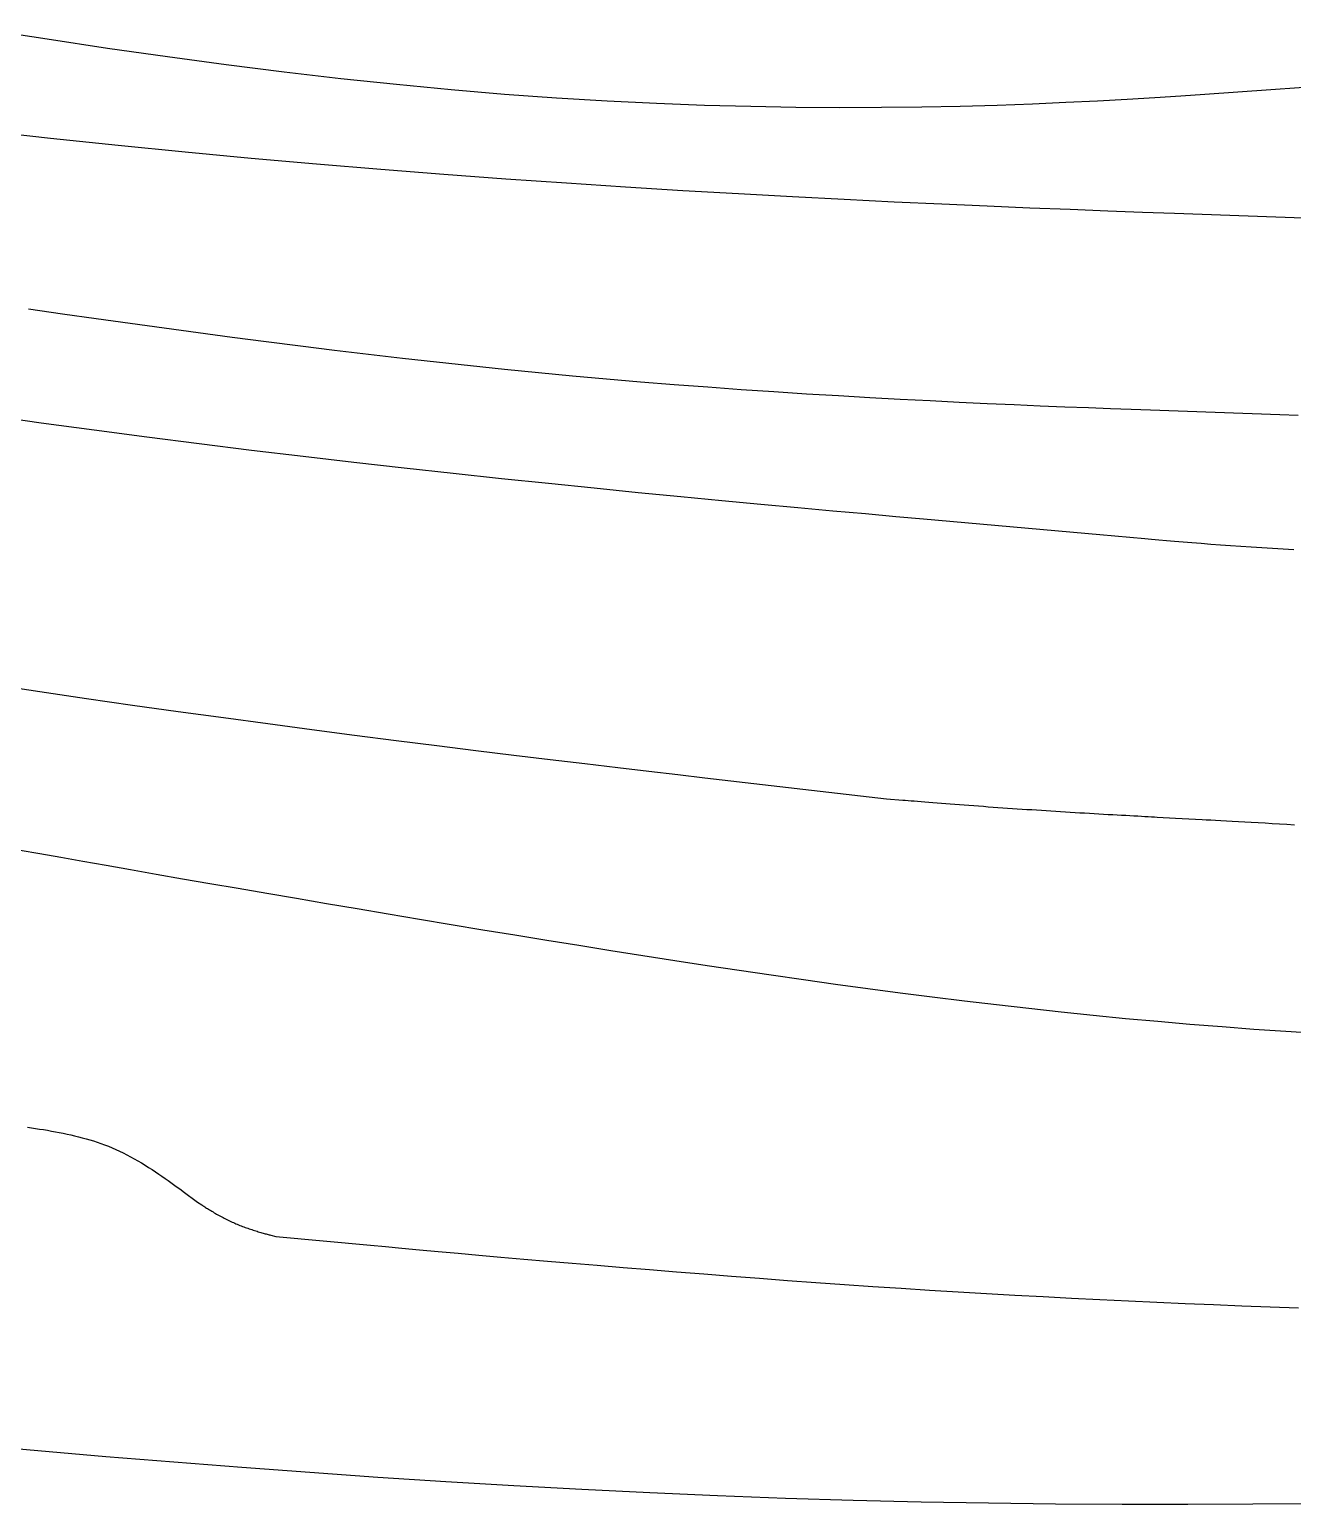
# Model space of a CAD drawing. Header units: millimetres. Extents: x -2745 to -1864, y 90 to 557.
# Drawn here: x -2304.7 to -2095.8, y 90.3 to 334.2 of the extents above; entities that cross this region are included whole.
import ezdxf

# ---------------------------------------------------------------- set-up
doc = ezdxf.new("R2010")
doc.units = ezdxf.units.MM

msp = doc.modelspace()

# ---------------------------------------------------------------- linework, layer by layer
at = {"flags": 128}
for points in [[(-2311.954188, 334.240114), (-2301.798885, 332.669815), (-2291.775074, 331.179788), (-2281.893109, 329.776917), (-2272.163345, 328.468087), (-2262.596137, 327.26018), (-2253.201838, 326.160082), (-2243.990804, 325.174676), (-2234.973389, 324.310847), (-2226.159388, 323.573058), (-2217.556355, 322.956097), (-2209.171285, 322.452331), (-2201.011173, 322.054128), (-2193.083014, 321.753854), (-2185.393802, 321.543878), (-2177.950534, 321.416565), (-2170.760203, 321.364284), (-2163.829805, 321.379403), (-2157.166334, 321.454287), (-2150.776785, 321.581306), (-2144.668153, 321.752826), (-2138.847433, 321.961214), (-2133.32162, 322.198838), (-2128.097709, 322.458065), (-2123.182693, 322.731262), (-2118.58357, 323.010797), (-2114.307333, 323.289037), (-2110.360978, 323.558351), (-2083.826766, 325.423959)], [(-2081.863608, 302.59496), (-2115.362178, 303.812624), (-2120.634915, 304.004898), (-2126.390405, 304.218389), (-2132.608923, 304.456048), (-2139.270741, 304.720828), (-2146.356137, 305.01568), (-2153.845383, 305.343556), (-2161.718754, 305.707408), (-2169.956523, 306.110187), (-2178.538967, 306.554847), (-2187.446359, 307.044338), (-2196.658973, 307.581612), (-2206.157085, 308.169621), (-2215.920968, 308.811317), (-2225.930897, 309.509652), (-2236.167145, 310.267577), (-2246.609988, 311.088045), (-2257.2397, 311.974007), (-2268.036556, 312.928415), (-2278.980828, 313.95422), (-2290.052793, 315.054377), (-2301.233686, 316.230663), (-2312.508583, 317.480183)], [(-2304.861868, 288.05481), (-2299.260941, 287.247898), (-2293.653125, 286.450426), (-2288.03925, 285.663646), (-2282.420145, 284.888812), (-2276.796636, 284.127179), (-2271.169554, 283.379997), (-2265.539726, 282.648522), (-2259.907982, 281.934006), (-2254.275149, 281.237701), (-2248.642057, 280.560862), (-2243.009533, 279.904741), (-2237.378406, 279.270593), (-2231.749506, 278.659669), (-2226.12366, 278.073224), (-2220.501697, 277.512508), (-2214.884445, 276.978779), (-2209.272735, 276.473286), (-2203.66951, 275.996912), (-2198.086199, 275.549044), (-2192.536345, 275.128698), (-2187.033492, 274.73489), (-2181.591182, 274.366634), (-2176.222962, 274.022948), (-2170.942375, 273.702845), (-2165.762964, 273.405344), (-2160.698274, 273.129456), (-2155.761849, 272.874201), (-2150.967231, 272.638591), (-2146.327968, 272.421644), (-2141.8576, 272.222375), (-2137.569675, 272.039798), (-2133.477734, 271.872931), (-2129.595321, 271.720789), (-2125.935981, 271.582386), (-2122.513259, 271.456739), (-2119.340697, 271.342864), (-2097.948576, 270.586284), (-2094.909722, 270.478783)], [(-2095.643132, 248.225279), (-2097.413021, 248.317574), (-2099.178819, 248.417129), (-2100.934755, 248.522956), (-2102.675054, 248.634065), (-2104.393946, 248.749467), (-2106.085657, 248.868174), (-2107.744416, 248.989195), (-2109.36445, 249.111543), (-2110.939986, 249.234227), (-2112.465252, 249.356259), (-2113.934477, 249.47665), (-2115.341887, 249.594409), (-2116.681709, 249.708549), (-2117.948172, 249.81808), (-2119.135504, 249.922014), (-2120.237932, 250.01936), (-2127.679607, 250.680148), (-2156.867004, 253.272065), (-2161.460367, 253.680334), (-2166.469631, 254.127733), (-2171.872888, 254.614512), (-2177.648226, 255.140923), (-2183.773737, 255.707216), (-2190.227511, 256.313644), (-2196.987638, 256.960456), (-2204.032208, 257.647903), (-2211.339312, 258.376237), (-2218.887041, 259.145708), (-2226.653483, 259.956568), (-2234.616732, 260.809068), (-2242.754875, 261.703459), (-2251.046004, 262.639989), (-2259.468209, 263.618913), (-2267.999581, 264.640481), (-2276.618209, 265.704942), (-2285.302185, 266.812549), (-2294.029598, 267.963552), (-2302.77854, 269.158202), (-2311.530781, 270.396396)], [(-2310.716213, 225.927223), (-2302.987122, 224.767538), (-2295.293064, 223.639714), (-2287.653728, 222.544484), (-2280.088804, 221.482585), (-2272.617984, 220.454755), (-2265.260956, 219.46173), (-2258.037409, 218.504244), (-2250.967036, 217.583037), (-2244.069523, 216.698842), (-2237.364563, 215.852397), (-2230.871844, 215.044438), (-2224.611056, 214.275701), (-2218.601891, 213.546923), (-2212.864036, 212.85884), (-2207.417183, 212.212189), (-2202.281021, 211.607704), (-2197.47524, 211.046124), (-2193.019529, 210.528184), (-2162.970207, 207.047092), (-2160.298966, 206.830847), (-2159.878581, 206.796822), (-2159.420141, 206.759746), (-2158.925657, 206.719816), (-2158.397144, 206.677225), (-2157.836612, 206.632169), (-2157.246077, 206.584841), (-2156.62755, 206.535437), (-2155.983044, 206.484149), (-2155.314572, 206.431174), (-2154.624147, 206.376704), (-2153.913782, 206.320935), (-2153.18549, 206.264061), (-2152.441283, 206.206278), (-2151.683174, 206.147778), (-2150.913176, 206.088755), (-2150.133303, 206.029407), (-2149.345565, 205.969925), (-2148.551978, 205.910506), (-2147.754553, 205.851342), (-2146.955303, 205.792629), (-2146.155908, 205.734527), (-2145.356708, 205.67706), (-2144.557713, 205.620219), (-2143.758932, 205.563994), (-2142.96037, 205.508374), (-2142.162038, 205.453351), (-2141.363943, 205.398915), (-2140.566094, 205.345055), (-2139.768498, 205.291763), (-2138.971165, 205.239027), (-2138.174102, 205.18684), (-2137.377317, 205.13519), (-2136.580818, 205.084069), (-2135.784614, 205.033466), (-2134.988714, 204.983371), (-2134.193123, 204.933775), (-2133.397853, 204.884669), (-2132.602911, 204.836042), (-2131.808304, 204.787884), (-2131.014041, 204.740187), (-2130.220455, 204.692956), (-2129.42918, 204.64626), (-2128.642176, 204.600183), (-2127.861399, 204.554812), (-2127.08881, 204.51023), (-2126.326368, 204.466523), (-2125.57603, 204.423776), (-2124.839757, 204.382074), (-2124.119506, 204.341501), (-2123.417235, 204.302142), (-2122.734907, 204.264082), (-2122.074475, 204.227407), (-2121.437903, 204.192202), (-2120.827147, 204.15855), (-2120.244167, 204.126536), (-2119.69092, 204.096248), (-2119.169368, 204.067767), (-2118.681467, 204.041181), (-2118.229176, 204.016573), (-2115.179233, 203.850799), (-2110.803015, 203.612806), (-2110.114339, 203.575346), (-2109.363489, 203.534456), (-2108.553934, 203.490276), (-2107.689146, 203.442947), (-2106.772591, 203.39261), (-2105.807742, 203.339402), (-2104.798065, 203.283467), (-2103.747031, 203.224943), (-2102.658111, 203.163971), (-2101.534772, 203.100691), (-2100.380487, 203.035244), (-2099.198721, 202.967769), (-2097.992946, 202.898406), (-2096.766631, 202.827296), (-2095.523246, 202.75458)], [(-2091.78552, 168.204182), (-2096.972581, 168.543187), (-2102.213631, 168.909984), (-2107.495434, 169.305857), (-2112.804751, 169.732092), (-2118.128345, 170.189972), (-2123.45513, 170.680344), (-2128.782634, 171.202306), (-2134.110536, 171.754519), (-2139.438517, 172.335641), (-2144.766257, 172.944333), (-2150.093437, 173.579254), (-2155.419735, 174.239066), (-2160.744833, 174.922427), (-2166.068411, 175.627998), (-2171.390148, 176.354439), (-2176.709724, 177.10041), (-2182.02682, 177.864571), (-2187.341117, 178.645581), (-2192.652293, 179.442101), (-2197.96003, 180.252792), (-2203.264007, 181.076312), (-2208.563904, 181.911322), (-2213.859403, 182.756482), (-2219.150181, 183.610452), (-2224.43592, 184.471891), (-2229.714219, 185.339247), (-2234.974353, 186.210111), (-2240.203517, 187.081862), (-2245.388904, 187.951878), (-2250.517707, 188.817537), (-2255.577124, 189.676219), (-2260.554345, 190.525301), (-2265.436566, 191.362163), (-2270.210982, 192.184181), (-2274.864786, 192.988735), (-2279.385172, 193.773204), (-2283.759335, 194.534965), (-2287.974468, 195.271397), (-2292.017766, 195.979879), (-2295.876424, 196.65779), (-2299.537635, 197.302507), (-2302.988592, 197.911408), (-2306.216492, 198.481873)], [(-2305.025462, 152.736268), (-2304.367591, 152.639712), (-2303.706509, 152.539691), (-2303.044216, 152.436233), (-2302.382714, 152.329366), (-2301.724003, 152.21912), (-2301.069707, 152.105414), (-2300.419948, 151.987738), (-2299.774467, 151.865473), (-2299.133009, 151.738), (-2298.495315, 151.604699), (-2297.86113, 151.464954), (-2297.230196, 151.318143), (-2296.602256, 151.163649), (-2295.977055, 151.000852), (-2295.354335, 150.829134), (-2294.733838, 150.647876), (-2294.115309, 150.456458), (-2293.498491, 150.254263), (-2292.883126, 150.04067), (-2292.268958, 149.815062), (-2291.65573, 149.57682), (-2291.043185, 149.325324), (-2290.431067, 149.059955), (-2289.819118, 148.780095), (-2289.207082, 148.485125), (-2288.595004, 148.174852), (-2287.984138, 147.850787), (-2287.37604, 147.514865), (-2286.772267, 147.169024), (-2286.174374, 146.8152), (-2285.583919, 146.455329), (-2285.002456, 146.091348), (-2284.431543, 145.725194), (-2283.872736, 145.358803), (-2283.327591, 144.994112), (-2282.797664, 144.633056), (-2282.284511, 144.277573), (-2281.789689, 143.929599), (-2281.314753, 143.59107), (-2280.861261, 143.263924), (-2280.430767, 142.950096), (-2280.024829, 142.651523), (-2279.645003, 142.370142), (-2279.292845, 142.107889), (-2276.917888, 140.333295), (-2276.218834, 139.883669), (-2276.108817, 139.812928), (-2275.988821, 139.735893), (-2275.859353, 139.653011), (-2275.720918, 139.564734), (-2275.574025, 139.471511), (-2275.419178, 139.373791), (-2275.256886, 139.272024), (-2275.087654, 139.16666), (-2274.911989, 139.058147), (-2274.730398, 138.946936), (-2274.543387, 138.833476), (-2274.351464, 138.718217), (-2274.155133, 138.601608), (-2273.954904, 138.484098), (-2273.751281, 138.366138), (-2273.544771, 138.248176), (-2273.335881, 138.130663), (-2273.125119, 138.014047), (-2272.912989, 137.898779), (-2272.7, 137.785308), (-2272.486573, 137.674002), (-2272.272799, 137.564908), (-2272.058682, 137.457988), (-2271.844229, 137.353209), (-2271.629444, 137.250534), (-2271.414333, 137.149928), (-2271.198902, 137.051355), (-2270.983156, 136.95478), (-2270.767101, 136.860167), (-2270.550742, 136.767481), (-2270.334084, 136.676686), (-2270.117134, 136.587747), (-2269.899897, 136.500628), (-2269.682378, 136.415293), (-2269.464583, 136.331708), (-2269.246518, 136.249836), (-2269.028187, 136.169642), (-2268.809596, 136.09109), (-2268.590752, 136.014146), (-2268.371659, 135.938773), (-2268.152416, 135.864953), (-2267.933496, 135.792741), (-2267.715466, 135.722207), (-2267.498892, 135.653423), (-2267.28434, 135.58646), (-2267.072376, 135.52139), (-2266.863566, 135.458283), (-2266.658477, 135.397212), (-2266.457676, 135.338246), (-2266.261728, 135.281459), (-2266.071199, 135.22692), (-2265.886656, 135.174701), (-2265.708666, 135.124874), (-2265.537794, 135.07751), (-2265.374606, 135.032681), (-2265.21967, 134.990456), (-2265.073551, 134.950909), (-2264.936815, 134.914109), (-2264.810029, 134.880129), (-2263.954938, 134.651572), (-2248.282166, 133.214441), (-2245.815667, 132.988361), (-2243.125851, 132.742336), (-2240.224491, 132.477975), (-2237.123364, 132.19689), (-2233.834243, 131.900692), (-2230.368902, 131.590993), (-2226.739116, 131.269402), (-2222.95666, 130.937531), (-2219.033307, 130.59699), (-2214.980832, 130.249392), (-2210.81101, 129.896346), (-2206.535616, 129.539464), (-2202.166422, 129.180357), (-2197.715205, 128.820636), (-2193.193738, 128.461911), (-2188.613795, 128.105794), (-2183.987152, 127.753895), (-2179.325582, 127.407826), (-2174.640861, 127.069198), (-2169.944761, 126.739621), (-2165.247096, 126.420431), (-2160.549826, 126.111855), (-2155.852949, 125.813846), (-2151.156464, 125.526358), (-2146.460369, 125.249341), (-2141.764661, 124.982749), (-2137.06934, 124.726533), (-2132.374403, 124.480647), (-2127.679849, 124.245042), (-2122.985676, 124.019671), (-2118.291882, 123.804487), (-2113.598466, 123.599441), (-2108.905425, 123.404486), (-2104.212758, 123.219575), (-2099.520463, 123.04466), (-2094.828538, 122.879693)], [(-2091.819673, 90.47294), (-2102.386219, 90.386898), (-2113.126141, 90.347434), (-2124.012144, 90.35951), (-2135.016929, 90.42809), (-2146.113199, 90.558139), (-2157.273657, 90.75462), (-2168.471006, 91.022497), (-2179.682305, 91.365344), (-2190.902041, 91.781172), (-2202.129059, 92.266603), (-2213.362203, 92.818257), (-2224.600315, 93.432755), (-2235.842241, 94.106719), (-2247.086823, 94.836769), (-2258.332906, 95.619526), (-2269.579334, 96.451612), (-2280.824951, 97.329647), (-2292.0686, 98.250253), (-2303.309126, 99.21005), (-2314.545372, 100.20566)]]:
    msp.add_lwpolyline(points, dxfattribs=at)

doc.saveas('drawing.dxf')
